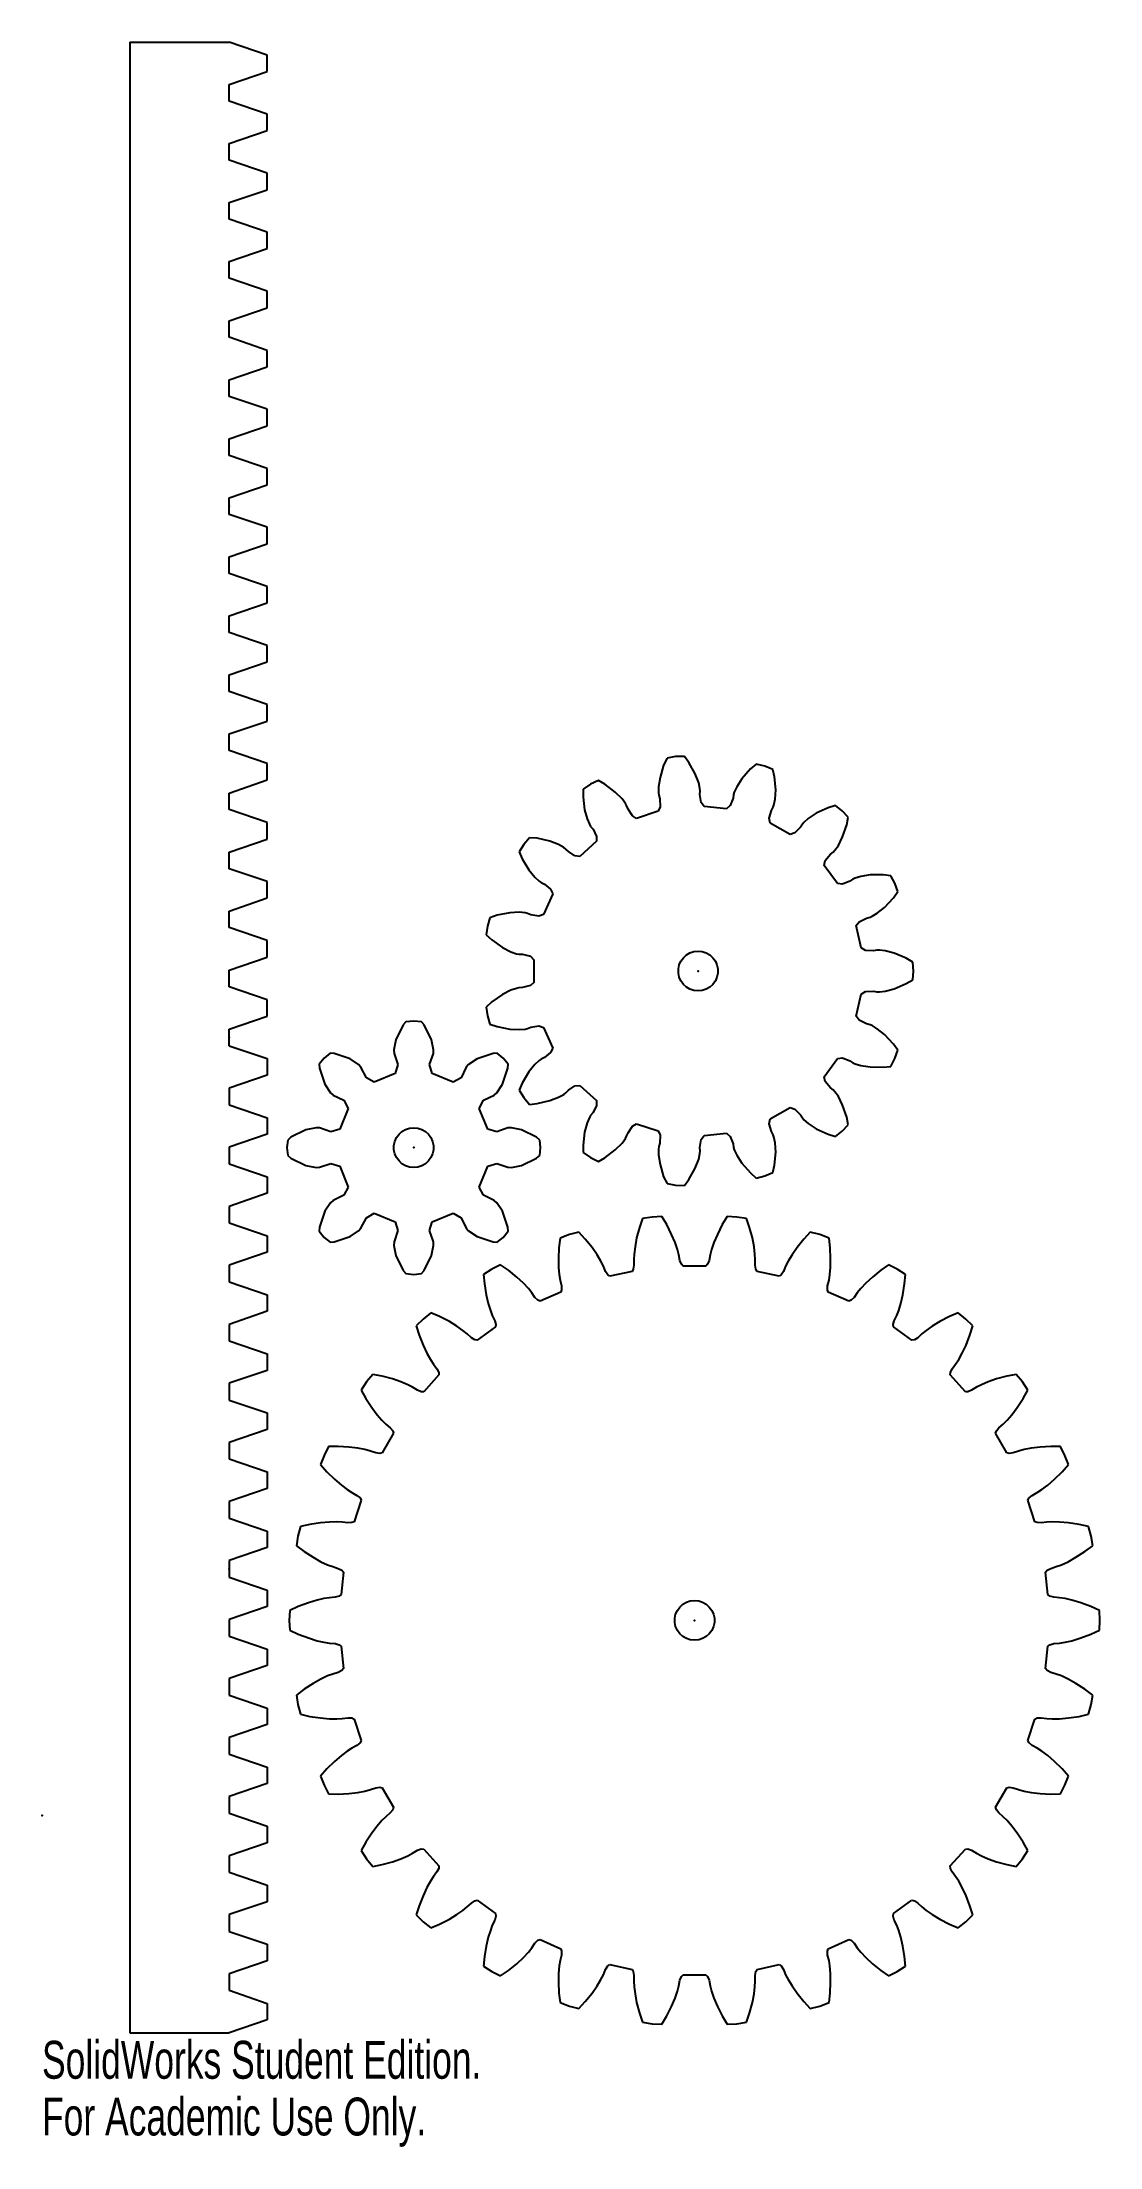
# Model space of a CAD drawing. Header units: inches. Extents: x -1.3 to 4.1, y -0.3 to 10.3.
import ezdxf

# ---------------------------------------------------------------- set-up
doc = ezdxf.new("R2010")
doc.units = ezdxf.units.IN
doc.header["$MEASUREMENT"] = 0
doc.header["$PDSIZE"] = -1
doc.styles.add('SLDTEXTSTYLE0', font='TXT', dxfattribs={"width": 0.7})

msp = doc.modelspace()

# ---------------------------------------------------------------- linework, layer by layer
at = {"color": 7, "linetype": 'Continuous'}
for p, q in [((-0.811, 10.286), (-0.811, 0.286)), ((-0.811, 10.286), (-0.311, 10.286)), ((-0.12, 10.221), (-0.311, 10.286)), ((-0.12, 10.139), (-0.12, 10.221)), ((-0.311, 10.073), (-0.12, 10.139)), ((-0.311, 9.99), (-0.311, 10.073)), ((-0.12, 9.925), (-0.311, 9.99)), ((-0.311, 9.777), (-0.12, 9.842)), ((-0.12, 9.842), (-0.12, 9.925)), ((-0.311, 9.693), (-0.311, 9.777)), ((-0.12, 9.628), (-0.311, 9.693)), ((-0.12, 9.545), (-0.12, 9.628)), ((-0.311, 9.48), (-0.12, 9.545)), ((-0.311, 9.397), (-0.311, 9.48)), ((-0.12, 9.332), (-0.311, 9.397)), ((-0.12, 9.249), (-0.12, 9.332)), ((-0.311, 9.184), (-0.12, 9.249)), ((-0.311, 9.1), (-0.311, 9.184)), ((-0.12, 9.035), (-0.311, 9.1)), ((-0.12, 8.952), (-0.12, 9.035)), ((-0.311, 8.887), (-0.12, 8.952)), ((-0.311, 8.804), (-0.311, 8.887)), ((-0.12, 8.738), (-0.311, 8.804)), ((-0.12, 8.656), (-0.12, 8.738)), ((-0.311, 8.59), (-0.12, 8.656)), ((-0.311, 8.507), (-0.311, 8.59)), ((-0.12, 8.442), (-0.311, 8.507)), ((-0.311, 8.294), (-0.12, 8.359)), ((-0.12, 8.359), (-0.12, 8.442)), ((-0.311, 8.21), (-0.311, 8.294)), ((-0.12, 8.145), (-0.311, 8.21)), ((-0.12, 8.063), (-0.12, 8.145)), ((-0.311, 7.997), (-0.12, 8.063)), ((-0.311, 7.914), (-0.311, 7.997)), ((-0.12, 7.849), (-0.311, 7.914)), ((-0.12, 7.766), (-0.12, 7.849)), ((-0.311, 7.701), (-0.12, 7.766)), ((-0.311, 7.617), (-0.311, 7.701)), ((-0.12, 7.552), (-0.311, 7.617)), ((-0.12, 7.469), (-0.12, 7.552)), ((-0.311, 7.404), (-0.12, 7.469)), ((-0.311, 7.321), (-0.311, 7.404)), ((-0.12, 7.256), (-0.311, 7.321)), ((-0.12, 7.173), (-0.12, 7.256)), ((-0.311, 7.108), (-0.12, 7.173)), ((-0.311, 7.024), (-0.311, 7.108)), ((-0.12, 6.959), (-0.311, 7.024)), ((-0.311, 6.811), (-0.12, 6.876)), ((-0.12, 6.876), (-0.12, 6.959)), ((-0.311, 6.728), (-0.311, 6.811)), ((-0.12, 6.662), (-0.311, 6.728)), ((-0.12, 6.58), (-0.12, 6.662)), ((1.889, 6.689), (1.872, 6.654)), ((1.932, 6.697), (1.889, 6.689)), ((1.976, 6.698), (1.932, 6.697)), ((1.999, 6.667), (1.976, 6.698)), ((2.031, 6.61), (1.999, 6.667)), ((-0.311, 6.514), (-0.12, 6.58)), ((1.504, 6.558), (1.468, 6.533)), ((1.544, 6.577), (1.504, 6.558)), ((1.577, 6.558), (1.544, 6.577)), ((1.629, 6.519), (1.577, 6.558)), ((1.854, 6.592), (1.846, 6.545)), ((1.872, 6.654), (1.854, 6.592)), ((2.048, 6.566), (2.031, 6.61)), ((2.054, 6.537), (2.048, 6.566)), ((2.265, 6.586), (2.239, 6.546)), ((2.308, 6.635), (2.265, 6.586)), ((2.337, 6.66), (2.308, 6.635)), ((2.38, 6.65), (2.337, 6.66)), ((2.42, 6.633), (2.38, 6.65)), ((2.429, 6.596), (2.42, 6.633)), ((2.435, 6.531), (2.429, 6.596)), ((-0.311, 6.431), (-0.311, 6.514)), ((1.468, 6.533), (1.467, 6.494)), ((1.467, 6.494), (1.475, 6.43)), ((1.663, 6.485), (1.629, 6.519)), ((1.681, 6.461), (1.663, 6.485)), ((1.686, 6.451), (1.681, 6.461)), ((1.693, 6.434), (1.686, 6.451)), ((1.846, 6.545), (1.846, 6.515)), ((1.846, 6.515), (1.847, 6.503)), ((1.847, 6.503), (1.852, 6.485)), ((1.852, 6.485), (1.854, 6.445)), ((2.055, 6.525), (2.054, 6.537)), ((2.054, 6.507), (2.055, 6.525)), ((2.06, 6.467), (2.054, 6.507)), ((2.075, 6.447), (2.06, 6.467)), ((2.207, 6.452), (2.188, 6.435)), ((2.221, 6.489), (2.207, 6.452)), ((2.223, 6.507), (2.221, 6.489)), ((2.227, 6.519), (2.223, 6.507)), ((2.239, 6.546), (2.227, 6.519)), ((2.422, 6.443), (2.426, 6.454)), ((2.426, 6.454), (2.432, 6.483)), ((2.432, 6.483), (2.435, 6.531)), ((2.735, 6.452), (2.698, 6.44)), ((2.769, 6.425), (2.735, 6.452)), ((-0.12, 6.366), (-0.311, 6.431)), ((-0.12, 6.283), (-0.12, 6.366)), ((1.475, 6.43), (1.487, 6.384)), ((1.487, 6.384), (1.499, 6.357)), ((1.499, 6.357), (1.505, 6.346)), ((1.505, 6.346), (1.517, 6.332)), ((1.715, 6.4), (1.693, 6.434)), ((1.736, 6.387), (1.715, 6.4)), ((1.844, 6.423), (1.736, 6.387)), ((1.854, 6.445), (1.844, 6.423)), ((2.188, 6.435), (2.075, 6.447)), ((2.403, 6.388), (2.414, 6.426)), ((2.408, 6.363), (2.403, 6.388)), ((2.507, 6.306), (2.408, 6.363)), ((2.414, 6.426), (2.422, 6.443)), ((2.569, 6.358), (2.559, 6.343)), ((2.577, 6.367), (2.569, 6.358)), ((2.599, 6.387), (2.577, 6.367)), ((2.639, 6.413), (2.599, 6.387)), ((2.698, 6.44), (2.639, 6.413)), ((2.8, 6.393), (2.769, 6.425)), ((2.771, 6.294), (2.793, 6.355)), ((2.793, 6.355), (2.8, 6.393)), ((-0.311, 6.218), (-0.12, 6.283)), ((1.17, 6.256), (1.146, 6.219)), ((1.198, 6.29), (1.17, 6.256)), ((1.236, 6.287), (1.198, 6.29)), ((1.3, 6.272), (1.236, 6.287)), ((1.344, 6.255), (1.3, 6.272)), ((1.37, 6.24), (1.344, 6.255)), ((1.38, 6.233), (1.37, 6.24)), ((1.535, 6.272), (1.451, 6.195)), ((1.517, 6.332), (1.535, 6.296)), ((1.535, 6.296), (1.535, 6.272)), ((2.531, 6.314), (2.507, 6.306)), ((2.559, 6.343), (2.531, 6.314)), ((2.732, 6.227), (2.75, 6.251)), ((2.75, 6.251), (2.771, 6.294)), ((-0.311, 6.134), (-0.311, 6.218)), ((-0.12, 6.069), (-0.311, 6.134)), ((1.146, 6.219), (1.161, 6.184)), ((1.161, 6.184), (1.195, 6.128)), ((1.393, 6.22), (1.38, 6.233)), ((1.426, 6.198), (1.393, 6.22)), ((1.451, 6.195), (1.426, 6.198)), ((2.679, 6.151), (2.684, 6.176)), ((2.746, 6.059), (2.679, 6.151)), ((2.684, 6.176), (2.71, 6.207)), ((2.71, 6.207), (2.724, 6.218)), ((2.724, 6.218), (2.732, 6.227)), ((-0.12, 5.987), (-0.12, 6.069)), ((1.195, 6.128), (1.225, 6.091)), ((1.225, 6.091), (1.247, 6.071)), ((1.247, 6.071), (1.257, 6.064)), ((1.257, 6.064), (1.273, 6.056)), ((1.273, 6.056), (1.304, 6.031)), ((1.304, 6.031), (1.315, 6.008)), ((2.771, 6.057), (2.746, 6.059)), ((2.808, 6.071), (2.771, 6.057)), ((2.823, 6.081), (2.808, 6.071)), ((2.835, 6.086), (2.823, 6.081)), ((2.863, 6.095), (2.835, 6.086)), ((2.91, 6.103), (2.863, 6.095)), ((2.975, 6.104), (2.91, 6.103)), ((3.013, 6.099), (2.975, 6.104)), ((3.034, 6.061), (3.013, 6.099)), ((3.049, 6.019), (3.034, 6.061)), ((-0.311, 5.921), (-0.12, 5.987)), ((-0.311, 5.838), (-0.311, 5.921)), ((1.315, 6.008), (1.268, 5.904)), ((2.945, 5.91), (2.982, 5.94)), ((2.982, 5.94), (3.027, 5.988)), ((3.027, 5.988), (3.049, 6.019)), ((-0.12, 5.773), (-0.311, 5.838)), ((0.987, 5.845), (0.98, 5.802)), ((0.999, 5.888), (0.987, 5.845)), ((1.035, 5.9), (0.999, 5.888)), ((1.099, 5.912), (1.035, 5.9)), ((1.146, 5.915), (1.099, 5.912)), ((1.176, 5.912), (1.146, 5.915)), ((1.188, 5.909), (1.176, 5.912)), ((1.205, 5.903), (1.188, 5.909)), ((1.245, 5.896), (1.205, 5.903)), ((1.268, 5.904), (1.245, 5.896)), ((2.84, 5.848), (2.855, 5.868)), ((2.864, 5.736), (2.84, 5.848)), ((2.855, 5.868), (2.891, 5.886)), ((2.891, 5.886), (2.909, 5.89)), ((2.909, 5.89), (2.92, 5.895)), ((2.92, 5.895), (2.945, 5.91)), ((-0.12, 5.69), (-0.12, 5.773)), ((0.98, 5.802), (1.009, 5.776)), ((1.009, 5.776), (1.062, 5.738)), ((1.062, 5.738), (1.104, 5.717)), ((1.104, 5.717), (1.133, 5.707)), ((1.986, 5.701), (2.004, 5.712)), ((2.004, 5.712), (2.024, 5.718)), ((2.024, 5.718), (2.045, 5.72)), ((2.045, 5.72), (2.066, 5.718)), ((2.066, 5.718), (2.086, 5.712)), ((2.086, 5.712), (2.104, 5.701)), ((2.886, 5.724), (2.864, 5.736)), ((2.926, 5.722), (2.886, 5.724)), ((2.944, 5.725), (2.926, 5.722)), ((2.956, 5.725), (2.944, 5.725)), ((2.985, 5.722), (2.956, 5.725)), ((3.031, 5.709), (2.985, 5.722)), ((-0.311, 5.625), (-0.12, 5.69)), ((-0.311, 5.541), (-0.311, 5.625)), ((1.133, 5.707), (1.145, 5.705)), ((1.145, 5.705), (1.163, 5.704)), ((1.163, 5.704), (1.202, 5.694)), ((1.202, 5.694), (1.22, 5.677)), ((1.22, 5.677), (1.22, 5.563)), ((1.946, 5.631), (1.95, 5.651)), ((1.946, 5.61), (1.946, 5.631)), ((1.95, 5.589), (1.946, 5.61)), ((1.95, 5.651), (1.959, 5.67)), ((1.959, 5.67), (1.971, 5.687)), ((1.971, 5.687), (1.986, 5.701)), ((2.104, 5.701), (2.119, 5.687)), ((2.119, 5.687), (2.132, 5.67)), ((2.132, 5.67), (2.14, 5.651)), ((2.14, 5.651), (2.145, 5.631)), ((2.145, 5.61), (2.14, 5.589)), ((2.145, 5.631), (2.145, 5.61)), ((3.091, 5.684), (3.031, 5.709)), ((3.124, 5.664), (3.091, 5.684)), ((3.127, 5.62), (3.124, 5.664)), ((3.124, 5.576), (3.127, 5.62)), ((-0.12, 5.476), (-0.311, 5.541)), ((1.062, 5.502), (1.009, 5.465)), ((1.104, 5.524), (1.062, 5.502)), ((1.133, 5.533), (1.104, 5.524)), ((1.145, 5.536), (1.133, 5.533)), ((1.163, 5.537), (1.145, 5.536)), ((1.202, 5.547), (1.163, 5.537)), ((1.22, 5.563), (1.202, 5.547)), ((1.959, 5.57), (1.95, 5.589)), ((1.971, 5.553), (1.959, 5.57)), ((1.986, 5.539), (1.971, 5.553)), ((2.004, 5.529), (1.986, 5.539)), ((2.024, 5.523), (2.004, 5.529)), ((2.045, 5.52), (2.024, 5.523)), ((2.066, 5.523), (2.045, 5.52)), ((2.086, 5.529), (2.066, 5.523)), ((2.104, 5.539), (2.086, 5.529)), ((2.119, 5.553), (2.104, 5.539)), ((2.132, 5.57), (2.119, 5.553)), ((2.14, 5.589), (2.132, 5.57)), ((2.84, 5.393), (2.864, 5.504)), ((2.864, 5.504), (2.886, 5.517)), ((2.886, 5.517), (2.926, 5.519)), ((2.926, 5.519), (2.944, 5.516)), ((2.944, 5.516), (2.956, 5.516)), ((2.956, 5.516), (2.985, 5.519)), ((2.985, 5.519), (3.031, 5.531)), ((3.031, 5.531), (3.091, 5.557)), ((3.091, 5.557), (3.124, 5.576)), ((-0.311, 5.328), (-0.12, 5.393)), ((-0.12, 5.393), (-0.12, 5.476)), ((1.009, 5.465), (0.98, 5.439)), ((0.98, 5.439), (0.987, 5.395)), ((0.987, 5.395), (0.999, 5.353)), ((2.855, 5.373), (2.84, 5.393)), ((-0.311, 5.245), (-0.311, 5.328)), ((0.563, 5.35), (0.526, 5.274)), ((0.577, 5.365), (0.563, 5.35)), ((0.616, 5.369), (0.577, 5.365)), ((0.655, 5.365), (0.616, 5.369)), ((0.668, 5.35), (0.655, 5.365)), ((0.706, 5.274), (0.668, 5.35)), ((0.999, 5.353), (1.035, 5.341)), ((1.035, 5.341), (1.099, 5.328)), ((1.099, 5.328), (1.146, 5.326)), ((1.146, 5.326), (1.176, 5.328)), ((1.176, 5.328), (1.188, 5.331)), ((1.188, 5.331), (1.205, 5.338)), ((1.205, 5.338), (1.245, 5.344)), ((1.245, 5.344), (1.268, 5.337)), ((1.268, 5.337), (1.315, 5.233)), ((2.891, 5.355), (2.855, 5.373)), ((2.909, 5.35), (2.891, 5.355)), ((2.92, 5.346), (2.909, 5.35)), ((2.945, 5.33), (2.92, 5.346)), ((2.982, 5.301), (2.945, 5.33)), ((3.027, 5.253), (2.982, 5.301)), ((-0.311, 5.245), (-0.12, 5.18)), ((0.166, 5.183), (0.141, 5.153)), ((0.196, 5.208), (0.166, 5.183)), ((0.216, 5.206), (0.196, 5.208)), ((0.297, 5.179), (0.216, 5.206)), ((0.526, 5.274), (0.516, 5.224)), ((0.516, 5.224), (0.517, 5.206)), ((0.517, 5.206), (0.536, 5.15)), ((0.696, 5.15), (0.715, 5.206)), ((0.716, 5.224), (0.706, 5.274)), ((0.715, 5.206), (0.716, 5.224)), ((1.015, 5.206), (0.935, 5.179)), ((1.036, 5.208), (1.015, 5.206)), ((1.066, 5.183), (1.036, 5.208)), ((1.091, 5.153), (1.066, 5.183)), ((1.273, 5.185), (1.257, 5.177)), ((1.304, 5.21), (1.273, 5.185)), ((1.315, 5.233), (1.304, 5.21)), ((2.679, 5.089), (2.746, 5.181)), ((2.746, 5.181), (2.771, 5.184)), ((2.771, 5.184), (2.808, 5.169)), ((3.049, 5.222), (3.027, 5.253)), ((3.034, 5.18), (3.049, 5.222)), ((-0.12, 5.097), (-0.311, 5.032)), ((-0.12, 5.18), (-0.12, 5.097)), ((0.141, 5.153), (0.142, 5.132)), ((0.142, 5.132), (0.169, 5.052)), ((0.339, 5.151), (0.297, 5.179)), ((0.351, 5.137), (0.339, 5.151)), ((0.378, 5.084), (0.351, 5.137)), ((0.418, 5.061), (0.378, 5.084)), ((0.523, 5.105), (0.418, 5.061)), ((0.536, 5.15), (0.523, 5.105)), ((0.709, 5.105), (0.696, 5.15)), ((0.814, 5.061), (0.709, 5.105)), ((0.854, 5.084), (0.814, 5.061)), ((0.88, 5.137), (0.854, 5.084)), ((0.892, 5.151), (0.88, 5.137)), ((0.935, 5.179), (0.892, 5.151)), ((1.062, 5.052), (1.089, 5.132)), ((1.089, 5.132), (1.091, 5.153)), ((1.195, 5.113), (1.161, 5.057)), ((1.225, 5.15), (1.195, 5.113)), ((1.247, 5.17), (1.225, 5.15)), ((1.257, 5.177), (1.247, 5.17)), ((2.684, 5.065), (2.679, 5.089)), ((2.808, 5.169), (2.823, 5.159)), ((2.823, 5.159), (2.835, 5.154)), ((2.835, 5.154), (2.863, 5.145)), ((2.863, 5.145), (2.91, 5.138)), ((2.91, 5.138), (2.975, 5.137)), ((2.975, 5.137), (3.013, 5.141)), ((3.013, 5.141), (3.034, 5.18)), ((-0.311, 5.032), (-0.311, 4.948)), ((0.169, 5.052), (0.198, 5.009)), ((0.198, 5.009), (0.211, 4.997)), ((0.211, 4.997), (0.265, 4.971)), ((0.265, 4.971), (0.287, 4.93)), ((0.945, 4.93), (0.967, 4.971)), ((0.967, 4.971), (1.02, 4.997)), ((1.02, 4.997), (1.034, 5.009)), ((1.034, 5.009), (1.062, 5.052)), ((1.161, 5.057), (1.146, 5.022)), ((1.146, 5.022), (1.17, 4.984)), ((1.17, 4.984), (1.198, 4.95)), ((1.3, 4.969), (1.344, 4.986)), ((1.344, 4.986), (1.37, 5)), ((1.37, 5), (1.38, 5.008)), ((1.38, 5.008), (1.393, 5.021)), ((1.393, 5.021), (1.426, 5.043)), ((1.426, 5.043), (1.451, 5.045)), ((1.451, 5.045), (1.535, 4.969)), ((2.71, 5.034), (2.684, 5.065)), ((2.724, 5.023), (2.71, 5.034)), ((2.732, 5.014), (2.724, 5.023)), ((2.75, 4.989), (2.732, 5.014)), ((2.771, 4.947), (2.75, 4.989)), ((-0.311, 4.948), (-0.12, 4.883)), ((-0.12, 4.883), (-0.12, 4.8)), ((0.287, 4.93), (0.244, 4.825)), ((0.988, 4.825), (0.945, 4.93)), ((1.198, 4.95), (1.236, 4.954)), ((1.236, 4.954), (1.3, 4.969)), ((1.499, 4.884), (1.487, 4.857)), ((1.505, 4.894), (1.499, 4.884)), ((1.517, 4.909), (1.505, 4.894)), ((1.535, 4.944), (1.517, 4.909)), ((1.535, 4.969), (1.535, 4.944)), ((2.403, 4.853), (2.408, 4.877)), ((2.408, 4.877), (2.507, 4.934)), ((2.507, 4.934), (2.531, 4.927)), ((2.531, 4.927), (2.559, 4.898)), ((2.559, 4.898), (2.569, 4.883)), ((2.569, 4.883), (2.577, 4.873)), ((2.577, 4.873), (2.599, 4.854)), ((2.793, 4.886), (2.771, 4.947)), ((2.8, 4.848), (2.793, 4.886)), ((-0.12, 4.8), (-0.311, 4.735)), ((-0.017, 4.771), (-0.021, 4.733)), ((-0.001, 4.785), (-0.017, 4.771)), ((0.074, 4.823), (-0.001, 4.785)), ((0.125, 4.833), (0.074, 4.823)), ((0.143, 4.832), (0.125, 4.833)), ((0.199, 4.813), (0.143, 4.832)), ((0.244, 4.825), (0.199, 4.813)), ((0.516, 4.743), (0.521, 4.764)), ((0.521, 4.764), (0.529, 4.783)), ((0.529, 4.783), (0.542, 4.8)), ((0.542, 4.8), (0.557, 4.814)), ((0.557, 4.814), (0.575, 4.824)), ((0.575, 4.824), (0.595, 4.83)), ((0.595, 4.83), (0.616, 4.833)), ((0.616, 4.833), (0.637, 4.83)), ((0.637, 4.83), (0.657, 4.824)), ((0.657, 4.824), (0.675, 4.814)), ((0.675, 4.814), (0.69, 4.8)), ((0.69, 4.8), (0.702, 4.783)), ((0.702, 4.783), (0.711, 4.764)), ((0.711, 4.764), (0.715, 4.743)), ((1.033, 4.813), (0.988, 4.825)), ((1.089, 4.832), (1.033, 4.813)), ((1.107, 4.833), (1.089, 4.832)), ((1.157, 4.823), (1.107, 4.833)), ((1.233, 4.785), (1.157, 4.823)), ((1.249, 4.771), (1.233, 4.785)), ((1.253, 4.733), (1.249, 4.771)), ((1.475, 4.811), (1.467, 4.746)), ((1.487, 4.857), (1.475, 4.811)), ((1.663, 4.755), (1.681, 4.779)), ((1.681, 4.779), (1.686, 4.79)), ((1.686, 4.79), (1.693, 4.807)), ((1.693, 4.807), (1.715, 4.841)), ((1.715, 4.841), (1.736, 4.853)), ((1.736, 4.853), (1.844, 4.818)), ((1.844, 4.818), (1.854, 4.795)), ((1.854, 4.795), (1.852, 4.755)), ((2.054, 4.734), (2.06, 4.774)), ((2.06, 4.774), (2.075, 4.794)), ((2.075, 4.794), (2.188, 4.806)), ((2.188, 4.806), (2.207, 4.789)), ((2.207, 4.789), (2.221, 4.752)), ((2.414, 4.814), (2.403, 4.853)), ((2.422, 4.798), (2.414, 4.814)), ((2.426, 4.787), (2.422, 4.798)), ((2.432, 4.757), (2.426, 4.787)), ((2.599, 4.854), (2.639, 4.828)), ((2.639, 4.828), (2.698, 4.8)), ((2.698, 4.8), (2.735, 4.789)), ((2.735, 4.789), (2.769, 4.816)), ((2.769, 4.816), (2.8, 4.848)), ((-0.311, 4.735), (-0.311, 4.652)), ((-0.021, 4.733), (-0.017, 4.694)), ((-0.017, 4.694), (-0.001, 4.68)), ((-0.001, 4.68), (0.074, 4.643)), ((0.143, 4.634), (0.199, 4.653)), ((0.199, 4.653), (0.244, 4.64)), ((0.516, 4.722), (0.516, 4.743)), ((0.521, 4.702), (0.516, 4.722)), ((0.529, 4.683), (0.521, 4.702)), ((0.542, 4.666), (0.529, 4.683)), ((0.557, 4.652), (0.542, 4.666)), ((0.69, 4.666), (0.675, 4.652)), ((0.702, 4.683), (0.69, 4.666)), ((0.711, 4.702), (0.702, 4.683)), ((0.715, 4.722), (0.711, 4.702)), ((0.715, 4.743), (0.715, 4.722)), ((0.988, 4.64), (1.033, 4.653)), ((1.033, 4.653), (1.089, 4.634)), ((1.157, 4.643), (1.233, 4.68)), ((1.233, 4.68), (1.249, 4.694)), ((1.249, 4.694), (1.253, 4.733)), ((1.467, 4.746), (1.468, 4.708)), ((1.468, 4.708), (1.504, 4.683)), ((1.504, 4.683), (1.544, 4.664)), ((1.544, 4.664), (1.577, 4.682)), ((1.577, 4.682), (1.629, 4.722)), ((1.629, 4.722), (1.663, 4.755)), ((1.847, 4.738), (1.846, 4.726)), ((1.846, 4.726), (1.846, 4.696)), ((1.846, 4.696), (1.854, 4.649)), ((1.852, 4.755), (1.847, 4.738)), ((2.031, 4.63), (2.048, 4.675)), ((2.048, 4.675), (2.054, 4.704)), ((2.055, 4.716), (2.054, 4.734)), ((2.054, 4.704), (2.055, 4.716)), ((2.221, 4.752), (2.223, 4.733)), ((2.223, 4.733), (2.227, 4.722)), ((2.227, 4.722), (2.239, 4.695)), ((2.239, 4.695), (2.265, 4.655)), ((2.265, 4.655), (2.308, 4.606)), ((2.429, 4.645), (2.435, 4.71)), ((2.435, 4.71), (2.432, 4.757)), ((-0.311, 4.652), (-0.12, 4.586)), ((-0.12, 4.586), (-0.12, 4.504)), ((0.074, 4.643), (0.125, 4.633)), ((0.125, 4.633), (0.143, 4.634)), ((0.244, 4.64), (0.287, 4.535)), ((0.575, 4.641), (0.557, 4.652)), ((0.595, 4.635), (0.575, 4.641)), ((0.616, 4.633), (0.595, 4.635)), ((0.637, 4.635), (0.616, 4.633)), ((0.657, 4.641), (0.637, 4.635)), ((0.675, 4.652), (0.657, 4.641)), ((0.945, 4.535), (0.988, 4.64)), ((1.089, 4.634), (1.107, 4.633)), ((1.107, 4.633), (1.157, 4.643)), ((1.854, 4.649), (1.872, 4.587)), ((1.872, 4.587), (1.889, 4.552)), ((1.889, 4.552), (1.932, 4.544)), ((1.976, 4.542), (1.999, 4.573)), ((1.999, 4.573), (2.031, 4.63)), ((2.308, 4.606), (2.337, 4.58)), ((2.337, 4.58), (2.38, 4.591)), ((2.38, 4.591), (2.42, 4.608)), ((2.42, 4.608), (2.429, 4.645)), ((-0.12, 4.504), (-0.311, 4.438)), ((0.198, 4.456), (0.169, 4.413)), ((0.211, 4.468), (0.198, 4.456)), ((0.265, 4.494), (0.211, 4.468)), ((0.287, 4.535), (0.265, 4.494)), ((0.967, 4.494), (0.945, 4.535)), ((1.02, 4.468), (0.967, 4.494)), ((1.034, 4.456), (1.02, 4.468)), ((1.062, 4.413), (1.034, 4.456)), ((1.932, 4.544), (1.976, 4.542)), ((-0.311, 4.438), (-0.311, 4.355)), ((-0.311, 4.355), (-0.12, 4.29)), ((0.169, 4.413), (0.142, 4.333)), ((0.351, 4.328), (0.378, 4.381)), ((0.378, 4.381), (0.418, 4.404)), ((0.418, 4.404), (0.523, 4.36)), ((0.523, 4.36), (0.536, 4.316)), ((0.696, 4.316), (0.709, 4.36)), ((0.709, 4.36), (0.814, 4.404)), ((0.814, 4.404), (0.854, 4.381)), ((0.854, 4.381), (0.88, 4.328)), ((1.089, 4.333), (1.062, 4.413)), ((1.766, 4.377), (1.75, 4.331)), ((1.814, 4.384), (1.766, 4.377)), ((1.863, 4.387), (1.814, 4.384)), ((1.888, 4.346), (1.863, 4.387)), ((1.912, 4.297), (1.888, 4.346)), ((2.166, 4.346), (2.142, 4.297)), ((2.191, 4.387), (2.166, 4.346)), ((2.24, 4.384), (2.191, 4.387)), ((2.289, 4.377), (2.24, 4.384)), ((2.304, 4.331), (2.289, 4.377)), ((-0.12, 4.29), (-0.12, 4.207)), ((0.142, 4.333), (0.141, 4.313)), ((0.141, 4.313), (0.166, 4.282)), ((0.166, 4.282), (0.196, 4.258)), ((0.196, 4.258), (0.216, 4.259)), ((0.216, 4.259), (0.297, 4.286)), ((0.297, 4.286), (0.339, 4.315)), ((0.339, 4.315), (0.351, 4.328)), ((0.517, 4.26), (0.516, 4.241)), ((0.516, 4.241), (0.526, 4.191)), ((0.536, 4.316), (0.517, 4.26)), ((0.715, 4.26), (0.696, 4.316)), ((0.706, 4.191), (0.716, 4.241)), ((0.716, 4.241), (0.715, 4.26)), ((0.88, 4.328), (0.892, 4.315)), ((0.892, 4.315), (0.935, 4.286)), ((0.935, 4.286), (1.015, 4.259)), ((1.015, 4.259), (1.036, 4.258)), ((1.036, 4.258), (1.066, 4.282)), ((1.066, 4.282), (1.091, 4.313)), ((1.091, 4.313), (1.089, 4.333)), ((1.346, 4.23), (1.343, 4.176)), ((1.352, 4.278), (1.346, 4.23)), ((1.398, 4.296), (1.352, 4.278)), ((1.445, 4.308), (1.398, 4.296)), ((1.478, 4.273), (1.445, 4.308)), ((1.512, 4.231), (1.478, 4.273)), ((1.538, 4.194), (1.512, 4.231)), ((1.728, 4.234), (1.723, 4.198)), ((1.736, 4.279), (1.728, 4.234)), ((1.75, 4.331), (1.736, 4.279)), ((1.93, 4.256), (1.912, 4.297)), ((1.942, 4.221), (1.93, 4.256)), ((2.124, 4.256), (2.112, 4.221)), ((2.142, 4.297), (2.124, 4.256)), ((2.318, 4.279), (2.304, 4.331)), ((2.327, 4.234), (2.318, 4.279)), ((2.331, 4.198), (2.327, 4.234)), ((2.543, 4.231), (2.517, 4.194)), ((2.576, 4.273), (2.543, 4.231)), ((2.609, 4.308), (2.576, 4.273)), ((2.657, 4.296), (2.609, 4.308)), ((2.703, 4.278), (2.657, 4.296)), ((2.708, 4.23), (2.703, 4.278)), ((2.711, 4.176), (2.708, 4.23)), ((-0.12, 4.207), (-0.311, 4.142)), ((-0.311, 4.142), (-0.311, 4.058)), ((0.526, 4.191), (0.563, 4.115)), ((0.668, 4.115), (0.706, 4.191)), ((1.052, 4.145), (1.009, 4.122)), ((1.092, 4.117), (1.052, 4.145)), ((1.343, 4.176), (1.344, 4.131)), ((1.344, 4.131), (1.347, 4.095)), ((1.556, 4.163), (1.538, 4.194)), ((1.569, 4.138), (1.556, 4.163)), ((1.58, 4.111), (1.569, 4.138)), ((1.722, 4.142), (1.719, 4.122)), ((1.723, 4.198), (1.722, 4.171)), ((1.722, 4.171), (1.722, 4.142)), ((1.949, 4.194), (1.942, 4.221)), ((1.954, 4.166), (1.949, 4.194)), ((1.962, 4.147), (1.954, 4.166)), ((1.97, 4.138), (1.962, 4.147)), ((2.084, 4.138), (1.97, 4.138)), ((2.093, 4.147), (2.084, 4.138)), ((2.1, 4.166), (2.093, 4.147)), ((2.105, 4.194), (2.1, 4.166)), ((2.112, 4.221), (2.105, 4.194)), ((2.332, 4.171), (2.331, 4.198)), ((2.332, 4.142), (2.332, 4.171)), ((2.335, 4.122), (2.332, 4.142)), ((2.485, 4.138), (2.474, 4.111)), ((2.498, 4.163), (2.485, 4.138)), ((2.517, 4.194), (2.498, 4.163)), ((2.707, 4.095), (2.71, 4.131)), ((2.71, 4.131), (2.711, 4.176)), ((3.002, 4.145), (2.963, 4.117)), ((3.046, 4.122), (3.002, 4.145)), ((-0.311, 4.058), (-0.12, 3.993)), ((0.563, 4.115), (0.577, 4.1)), ((0.577, 4.1), (0.616, 4.096)), ((0.616, 4.096), (0.655, 4.1)), ((0.655, 4.1), (0.668, 4.115)), ((1.009, 4.122), (0.967, 4.096)), ((0.967, 4.096), (0.972, 4.048)), ((0.972, 4.048), (0.98, 3.994)), ((1.134, 4.083), (1.092, 4.117)), ((1.167, 4.052), (1.134, 4.083)), ((1.192, 4.025), (1.167, 4.052)), ((1.209, 4.004), (1.192, 4.025)), ((1.347, 4.095), (1.352, 4.067)), ((1.352, 4.067), (1.358, 4.039)), ((1.359, 4.019), (1.355, 4.007)), ((1.358, 4.039), (1.359, 4.019)), ((1.591, 4.094), (1.58, 4.111)), ((1.601, 4.087), (1.591, 4.094)), ((1.713, 4.111), (1.601, 4.087)), ((1.719, 4.122), (1.713, 4.111)), ((2.342, 4.111), (2.335, 4.122)), ((2.453, 4.087), (2.342, 4.111)), ((2.463, 4.094), (2.453, 4.087)), ((2.474, 4.111), (2.463, 4.094)), ((2.695, 4.019), (2.696, 4.039)), ((2.699, 4.007), (2.695, 4.019)), ((2.696, 4.039), (2.703, 4.067)), ((2.703, 4.067), (2.707, 4.095)), ((2.863, 4.025), (2.845, 4.004)), ((2.888, 4.052), (2.863, 4.025)), ((2.921, 4.083), (2.888, 4.052)), ((2.963, 4.117), (2.921, 4.083)), ((3.087, 4.096), (3.046, 4.122)), ((3.074, 3.994), (3.083, 4.048)), ((3.083, 4.048), (3.087, 4.096)), ((-0.12, 3.993), (-0.12, 3.911)), ((0.98, 3.994), (0.99, 3.95)), ((0.99, 3.95), (1.001, 3.915)), ((1.001, 3.915), (1.011, 3.89)), ((1.225, 3.98), (1.209, 4.004)), ((1.24, 3.966), (1.225, 3.98)), ((1.251, 3.961), (1.24, 3.966)), ((1.355, 4.007), (1.251, 3.961)), ((2.803, 3.961), (2.699, 4.007)), ((2.815, 3.966), (2.803, 3.961)), ((2.829, 3.98), (2.815, 3.966)), ((2.845, 4.004), (2.829, 3.98)), ((3.043, 3.89), (3.053, 3.915)), ((3.053, 3.915), (3.064, 3.95)), ((3.064, 3.95), (3.074, 3.994)), ((-0.12, 3.911), (-0.311, 3.845)), ((-0.311, 3.845), (-0.311, 3.762)), ((0.664, 3.872), (0.629, 3.837)), ((0.629, 3.837), (0.643, 3.791)), ((0.702, 3.903), (0.664, 3.872)), ((0.746, 3.884), (0.702, 3.903)), ((0.795, 3.86), (0.746, 3.884)), ((0.833, 3.836), (0.795, 3.86)), ((0.863, 3.815), (0.833, 3.836)), ((0.885, 3.798), (0.863, 3.815)), ((1.027, 3.832), (0.935, 3.765)), ((1.011, 3.89), (1.023, 3.863)), ((1.023, 3.863), (1.029, 3.844)), ((1.029, 3.844), (1.027, 3.832)), ((3.026, 3.844), (3.031, 3.863)), ((3.027, 3.832), (3.026, 3.844)), ((3.119, 3.765), (3.027, 3.832)), ((3.031, 3.863), (3.043, 3.89)), ((3.191, 3.815), (3.17, 3.798)), ((3.221, 3.836), (3.191, 3.815)), ((3.26, 3.86), (3.221, 3.836)), ((3.308, 3.884), (3.26, 3.86)), ((3.352, 3.903), (3.308, 3.884)), ((3.39, 3.872), (3.352, 3.903)), ((3.425, 3.837), (3.39, 3.872)), ((3.411, 3.791), (3.425, 3.837)), ((-0.311, 3.762), (-0.12, 3.697)), ((0.643, 3.791), (0.663, 3.741)), ((0.663, 3.741), (0.682, 3.7)), ((0.906, 3.778), (0.885, 3.798)), ((0.923, 3.767), (0.906, 3.778)), ((0.935, 3.765), (0.923, 3.767)), ((3.132, 3.767), (3.119, 3.765)), ((3.149, 3.778), (3.132, 3.767)), ((3.17, 3.798), (3.149, 3.778)), ((3.372, 3.7), (3.392, 3.741)), ((3.392, 3.741), (3.411, 3.791)), ((-0.12, 3.614), (-0.311, 3.549)), ((-0.12, 3.697), (-0.12, 3.614)), ((0.682, 3.7), (0.7, 3.668)), ((0.7, 3.668), (0.715, 3.645)), ((0.715, 3.645), (0.732, 3.622)), ((0.732, 3.622), (0.742, 3.604)), ((0.742, 3.604), (0.742, 3.592)), ((3.312, 3.592), (3.313, 3.604)), ((3.313, 3.604), (3.322, 3.622)), ((3.322, 3.622), (3.339, 3.645)), ((3.339, 3.645), (3.355, 3.668)), ((3.355, 3.668), (3.372, 3.7)), ((-0.311, 3.549), (-0.311, 3.465)), ((0.379, 3.556), (0.352, 3.514)), ((0.352, 3.514), (0.376, 3.472)), ((0.41, 3.594), (0.379, 3.556)), ((0.457, 3.585), (0.41, 3.594)), ((0.509, 3.571), (0.457, 3.585)), ((0.552, 3.556), (0.509, 3.571)), ((0.586, 3.541), (0.552, 3.556)), ((0.61, 3.529), (0.586, 3.541)), ((0.635, 3.514), (0.61, 3.529)), ((0.654, 3.506), (0.635, 3.514)), ((0.666, 3.507), (0.654, 3.506)), ((0.742, 3.592), (0.666, 3.507)), ((3.388, 3.507), (3.312, 3.592)), ((3.401, 3.506), (3.388, 3.507)), ((3.419, 3.514), (3.401, 3.506)), ((3.444, 3.529), (3.419, 3.514)), ((3.469, 3.541), (3.444, 3.529)), ((3.502, 3.556), (3.469, 3.541)), ((3.545, 3.571), (3.502, 3.556)), ((3.597, 3.585), (3.545, 3.571)), ((3.644, 3.594), (3.597, 3.585)), ((3.675, 3.556), (3.644, 3.594)), ((3.702, 3.514), (3.675, 3.556)), ((3.679, 3.472), (3.702, 3.514)), ((-0.311, 3.465), (-0.12, 3.4)), ((-0.12, 3.4), (-0.12, 3.317)), ((0.376, 3.472), (0.405, 3.427)), ((0.405, 3.427), (0.432, 3.391)), ((0.432, 3.391), (0.456, 3.364)), ((3.598, 3.364), (3.622, 3.391)), ((3.622, 3.391), (3.649, 3.427)), ((3.649, 3.427), (3.679, 3.472)), ((-0.12, 3.317), (-0.311, 3.252)), ((0.456, 3.364), (0.476, 3.344)), ((0.514, 3.298), (0.457, 3.199)), ((0.476, 3.344), (0.498, 3.325)), ((0.498, 3.325), (0.511, 3.31)), ((0.511, 3.31), (0.514, 3.298)), ((3.54, 3.298), (3.544, 3.31)), ((3.597, 3.199), (3.54, 3.298)), ((3.544, 3.31), (3.556, 3.325)), ((3.556, 3.325), (3.578, 3.344)), ((3.578, 3.344), (3.598, 3.364)), ((-0.311, 3.252), (-0.311, 3.169)), ((0.166, 3.187), (0.148, 3.141)), ((0.188, 3.231), (0.166, 3.187)), ((0.236, 3.231), (0.188, 3.231)), ((0.29, 3.228), (0.236, 3.231)), ((0.335, 3.223), (0.29, 3.228)), ((0.371, 3.216), (0.335, 3.223)), ((0.398, 3.209), (0.371, 3.216)), ((0.425, 3.199), (0.398, 3.209)), ((0.445, 3.196), (0.425, 3.199)), ((0.457, 3.199), (0.445, 3.196)), ((3.609, 3.196), (3.597, 3.199)), ((3.629, 3.199), (3.609, 3.196)), ((3.656, 3.209), (3.629, 3.199)), ((3.683, 3.216), (3.656, 3.209)), ((3.719, 3.223), (3.683, 3.216)), ((3.764, 3.228), (3.719, 3.223)), ((3.818, 3.231), (3.764, 3.228)), ((3.866, 3.231), (3.818, 3.231)), ((3.888, 3.187), (3.866, 3.231)), ((3.906, 3.141), (3.888, 3.187)), ((-0.311, 3.169), (-0.12, 3.104)), ((-0.12, 3.104), (-0.12, 3.021)), ((0.148, 3.141), (0.18, 3.105)), ((0.18, 3.105), (0.218, 3.067)), ((0.218, 3.067), (0.253, 3.037)), ((3.802, 3.037), (3.836, 3.067)), ((3.836, 3.067), (3.874, 3.105)), ((3.874, 3.105), (3.906, 3.141)), ((-0.12, 3.021), (-0.311, 2.956)), ((0.253, 3.037), (0.282, 3.015)), ((0.282, 3.015), (0.305, 3)), ((0.305, 3), (0.33, 2.986)), ((0.352, 2.962), (0.317, 2.854)), ((0.33, 2.986), (0.346, 2.973)), ((0.346, 2.973), (0.352, 2.962)), ((3.702, 2.962), (3.708, 2.973)), ((3.738, 2.854), (3.702, 2.962)), ((3.708, 2.973), (3.724, 2.986)), ((3.724, 2.986), (3.749, 3)), ((3.749, 3), (3.773, 3.015)), ((3.773, 3.015), (3.802, 3.037)), ((-0.311, 2.956), (-0.311, 2.872)), ((-0.311, 2.872), (-0.12, 2.807)), ((-0.12, 2.807), (-0.12, 2.724)), ((0.034, 2.782), (0.027, 2.733)), ((0.047, 2.829), (0.034, 2.782)), ((0.094, 2.84), (0.047, 2.829)), ((0.147, 2.848), (0.094, 2.84)), ((0.193, 2.852), (0.147, 2.848)), ((0.229, 2.853), (0.193, 2.852)), ((0.257, 2.851), (0.229, 2.853)), ((0.285, 2.848), (0.257, 2.851)), ((0.305, 2.849), (0.285, 2.848)), ((0.317, 2.854), (0.305, 2.849)), ((3.749, 2.849), (3.738, 2.854)), ((3.769, 2.848), (3.749, 2.849)), ((3.798, 2.851), (3.769, 2.848)), ((3.825, 2.853), (3.798, 2.851)), ((3.862, 2.852), (3.825, 2.853)), ((3.907, 2.848), (3.862, 2.852)), ((3.96, 2.84), (3.907, 2.848)), ((4.007, 2.829), (3.96, 2.84)), ((4.02, 2.782), (4.007, 2.829)), ((4.028, 2.733), (4.02, 2.782)), ((-0.12, 2.724), (-0.311, 2.659)), ((-0.311, 2.659), (-0.311, 2.576)), ((0.027, 2.733), (0.065, 2.704)), ((0.065, 2.704), (0.111, 2.675)), ((0.111, 2.675), (0.15, 2.653)), ((0.15, 2.653), (0.183, 2.638)), ((3.871, 2.638), (3.904, 2.653)), ((3.904, 2.653), (3.944, 2.675)), ((3.944, 2.675), (3.989, 2.704)), ((3.989, 2.704), (4.028, 2.733)), ((-0.311, 2.576), (-0.12, 2.51)), ((0.183, 2.638), (0.209, 2.628)), ((0.209, 2.628), (0.237, 2.619)), ((0.237, 2.619), (0.255, 2.61)), ((0.263, 2.601), (0.251, 2.488)), ((0.255, 2.61), (0.263, 2.601)), ((3.791, 2.601), (3.799, 2.61)), ((3.803, 2.488), (3.791, 2.601)), ((3.799, 2.61), (3.817, 2.619)), ((3.817, 2.619), (3.845, 2.628)), ((3.845, 2.628), (3.871, 2.638)), ((-0.12, 2.51), (-0.12, 2.428)), ((0.087, 2.447), (0.036, 2.428)), ((0.13, 2.46), (0.087, 2.447)), ((0.165, 2.468), (0.13, 2.46)), ((0.193, 2.472), (0.165, 2.468)), ((0.222, 2.475), (0.193, 2.472)), ((0.241, 2.48), (0.222, 2.475)), ((0.251, 2.488), (0.241, 2.48)), ((1.953, 2.425), (1.968, 2.439)), ((1.968, 2.439), (1.986, 2.45)), ((1.986, 2.45), (2.006, 2.456)), ((2.006, 2.456), (2.027, 2.458)), ((2.027, 2.458), (2.048, 2.456)), ((2.048, 2.456), (2.068, 2.45)), ((2.068, 2.45), (2.086, 2.439)), ((2.086, 2.439), (2.101, 2.425)), ((3.813, 2.48), (3.803, 2.488)), ((3.833, 2.475), (3.813, 2.48)), ((3.862, 2.472), (3.833, 2.475)), ((3.889, 2.468), (3.862, 2.472)), ((3.924, 2.46), (3.889, 2.468)), ((3.968, 2.447), (3.924, 2.46)), ((4.018, 2.428), (3.968, 2.447)), ((-0.12, 2.428), (-0.311, 2.362)), ((-0.311, 2.362), (-0.311, 2.279)), ((-0.007, 2.407), (-0.01, 2.358)), ((-0.01, 2.358), (-0.007, 2.309)), ((0.036, 2.428), (-0.007, 2.407)), ((1.928, 2.369), (1.932, 2.389)), ((1.928, 2.348), (1.928, 2.369)), ((1.932, 2.327), (1.928, 2.348)), ((1.932, 2.389), (1.941, 2.408)), ((1.941, 2.308), (1.932, 2.327)), ((1.941, 2.408), (1.953, 2.425)), ((2.101, 2.425), (2.114, 2.408)), ((2.114, 2.408), (2.122, 2.389)), ((2.122, 2.327), (2.114, 2.308)), ((2.122, 2.389), (2.127, 2.369)), ((2.127, 2.348), (2.122, 2.327)), ((2.127, 2.369), (2.127, 2.348)), ((4.062, 2.407), (4.018, 2.428)), ((4.064, 2.358), (4.062, 2.407)), ((4.062, 2.309), (4.064, 2.358)), ((-0.311, 2.279), (-0.12, 2.214)), ((-0.007, 2.309), (0.036, 2.289)), ((0.036, 2.289), (0.087, 2.27)), ((0.087, 2.27), (0.13, 2.256)), ((0.13, 2.256), (0.165, 2.248)), ((0.165, 2.248), (0.193, 2.244)), ((0.193, 2.244), (0.222, 2.242)), ((0.222, 2.242), (0.241, 2.236)), ((0.241, 2.236), (0.251, 2.229)), ((0.251, 2.229), (0.263, 2.116)), ((1.953, 2.291), (1.941, 2.308)), ((1.968, 2.277), (1.953, 2.291)), ((1.986, 2.267), (1.968, 2.277)), ((2.006, 2.26), (1.986, 2.267)), ((2.027, 2.258), (2.006, 2.26)), ((2.048, 2.26), (2.027, 2.258)), ((2.068, 2.267), (2.048, 2.26)), ((2.086, 2.277), (2.068, 2.267)), ((2.101, 2.291), (2.086, 2.277)), ((2.114, 2.308), (2.101, 2.291)), ((3.791, 2.116), (3.803, 2.229)), ((3.803, 2.229), (3.813, 2.236)), ((3.813, 2.236), (3.833, 2.242)), ((3.833, 2.242), (3.862, 2.244)), ((3.862, 2.244), (3.889, 2.248)), ((3.889, 2.248), (3.924, 2.256)), ((3.924, 2.256), (3.968, 2.27)), ((3.968, 2.27), (4.018, 2.289)), ((4.018, 2.289), (4.062, 2.309)), ((-0.12, 2.131), (-0.311, 2.066)), ((-0.12, 2.214), (-0.12, 2.131)), ((0.263, 2.116), (0.255, 2.106)), ((3.799, 2.106), (3.791, 2.116)), ((-0.311, 2.066), (-0.311, 1.982)), ((0.065, 2.012), (0.027, 1.983)), ((0.111, 2.041), (0.065, 2.012)), ((0.15, 2.063), (0.111, 2.041)), ((0.183, 2.079), (0.15, 2.063)), ((0.209, 2.088), (0.183, 2.079)), ((0.237, 2.097), (0.209, 2.088)), ((0.255, 2.106), (0.237, 2.097)), ((3.817, 2.097), (3.799, 2.106)), ((3.845, 2.088), (3.817, 2.097)), ((3.871, 2.079), (3.845, 2.088)), ((3.904, 2.063), (3.871, 2.079)), ((3.944, 2.041), (3.904, 2.063)), ((3.989, 2.012), (3.944, 2.041)), ((4.028, 1.983), (3.989, 2.012)), ((-0.311, 1.982), (-0.12, 1.917)), ((-0.12, 1.917), (-0.12, 1.835)), ((0.027, 1.983), (0.034, 1.935)), ((0.034, 1.935), (0.047, 1.887)), ((4.007, 1.887), (4.02, 1.935)), ((4.02, 1.935), (4.028, 1.983)), ((-0.12, 1.835), (-0.311, 1.769)), ((0.047, 1.887), (0.094, 1.876)), ((0.094, 1.876), (0.147, 1.868)), ((0.147, 1.868), (0.193, 1.864)), ((0.193, 1.864), (0.229, 1.864)), ((0.229, 1.864), (0.257, 1.865)), ((0.257, 1.865), (0.285, 1.869)), ((0.285, 1.869), (0.305, 1.868)), ((0.305, 1.868), (0.317, 1.862)), ((0.317, 1.862), (0.352, 1.754)), ((3.702, 1.754), (3.738, 1.862)), ((3.738, 1.862), (3.749, 1.868)), ((3.749, 1.868), (3.769, 1.869)), ((3.769, 1.869), (3.798, 1.865)), ((3.798, 1.865), (3.825, 1.864)), ((3.825, 1.864), (3.862, 1.864)), ((3.862, 1.864), (3.907, 1.868)), ((3.907, 1.868), (3.96, 1.876)), ((3.96, 1.876), (4.007, 1.887)), ((-0.311, 1.769), (-0.311, 1.686)), ((0.282, 1.701), (0.253, 1.679)), ((0.305, 1.716), (0.282, 1.701)), ((0.33, 1.73), (0.305, 1.716)), ((0.346, 1.743), (0.33, 1.73)), ((0.352, 1.754), (0.346, 1.743)), ((3.708, 1.743), (3.702, 1.754)), ((3.724, 1.73), (3.708, 1.743)), ((3.749, 1.716), (3.724, 1.73)), ((3.773, 1.701), (3.749, 1.716)), ((3.802, 1.679), (3.773, 1.701)), ((-0.311, 1.686), (-0.12, 1.621)), ((-0.12, 1.621), (-0.12, 1.538)), ((0.18, 1.612), (0.148, 1.576)), ((0.218, 1.65), (0.18, 1.612)), ((0.253, 1.679), (0.218, 1.65)), ((3.836, 1.65), (3.802, 1.679)), ((3.874, 1.612), (3.836, 1.65)), ((3.906, 1.576), (3.874, 1.612)), ((-0.12, 1.538), (-0.311, 1.473)), ((0.148, 1.576), (0.166, 1.53)), ((0.166, 1.53), (0.188, 1.486)), ((0.188, 1.486), (0.236, 1.485)), ((0.236, 1.485), (0.29, 1.488)), ((0.29, 1.488), (0.335, 1.494)), ((0.335, 1.494), (0.371, 1.501)), ((0.371, 1.501), (0.398, 1.508)), ((0.398, 1.508), (0.425, 1.517)), ((0.425, 1.517), (0.445, 1.521)), ((0.445, 1.521), (0.457, 1.517)), ((0.457, 1.517), (0.514, 1.419)), ((3.54, 1.419), (3.597, 1.517)), ((3.597, 1.517), (3.609, 1.521)), ((3.609, 1.521), (3.629, 1.517)), ((3.629, 1.517), (3.656, 1.508)), ((3.656, 1.508), (3.683, 1.501)), ((3.683, 1.501), (3.719, 1.494)), ((3.719, 1.494), (3.764, 1.488)), ((3.764, 1.488), (3.818, 1.485)), ((3.818, 1.485), (3.866, 1.486)), ((3.866, 1.486), (3.888, 1.53)), ((3.888, 1.53), (3.906, 1.576)), ((-0.311, 1.473), (-0.311, 1.389)), ((-0.311, 1.389), (-0.12, 1.324)), ((0.498, 1.391), (0.476, 1.372)), ((0.511, 1.407), (0.498, 1.391)), ((0.514, 1.419), (0.511, 1.407)), ((3.544, 1.407), (3.54, 1.419)), ((3.556, 1.391), (3.544, 1.407)), ((3.578, 1.372), (3.556, 1.391)), ((-0.12, 1.324), (-0.12, 1.241)), ((0.405, 1.289), (0.376, 1.244)), ((0.432, 1.325), (0.405, 1.289)), ((0.456, 1.353), (0.432, 1.325)), ((0.476, 1.372), (0.456, 1.353)), ((3.598, 1.353), (3.578, 1.372)), ((3.622, 1.325), (3.598, 1.353)), ((3.649, 1.289), (3.622, 1.325)), ((3.679, 1.244), (3.649, 1.289)), ((-0.12, 1.241), (-0.311, 1.176)), ((-0.311, 1.176), (-0.311, 1.093)), ((0.376, 1.244), (0.352, 1.202)), ((0.352, 1.202), (0.379, 1.161)), ((0.552, 1.161), (0.586, 1.175)), ((0.586, 1.175), (0.61, 1.188)), ((0.61, 1.188), (0.635, 1.203)), ((0.635, 1.203), (0.654, 1.21)), ((0.654, 1.21), (0.666, 1.209)), ((0.666, 1.209), (0.742, 1.125)), ((3.312, 1.125), (3.388, 1.209)), ((3.388, 1.209), (3.401, 1.21)), ((3.401, 1.21), (3.419, 1.203)), ((3.419, 1.203), (3.444, 1.188)), ((3.444, 1.188), (3.469, 1.175)), ((3.469, 1.175), (3.502, 1.161)), ((3.675, 1.161), (3.702, 1.202)), ((3.702, 1.202), (3.679, 1.244)), ((-0.311, 1.093), (-0.12, 1.028)), ((0.379, 1.161), (0.41, 1.122)), ((0.41, 1.122), (0.457, 1.132)), ((0.457, 1.132), (0.509, 1.146)), ((0.509, 1.146), (0.552, 1.161)), ((0.715, 1.071), (0.7, 1.048)), ((0.732, 1.095), (0.715, 1.071)), ((0.742, 1.112), (0.732, 1.095)), ((0.742, 1.125), (0.742, 1.112)), ((3.313, 1.112), (3.312, 1.125)), ((3.322, 1.095), (3.313, 1.112)), ((3.339, 1.071), (3.322, 1.095)), ((3.355, 1.048), (3.339, 1.071)), ((3.502, 1.161), (3.545, 1.146)), ((3.545, 1.146), (3.597, 1.132)), ((3.597, 1.132), (3.644, 1.122)), ((3.644, 1.122), (3.675, 1.161)), ((-0.12, 1.028), (-0.12, 0.945)), ((0.663, 0.975), (0.643, 0.925)), ((0.682, 1.016), (0.663, 0.975)), ((0.7, 1.048), (0.682, 1.016)), ((3.372, 1.016), (3.355, 1.048)), ((3.392, 0.975), (3.372, 1.016)), ((3.411, 0.925), (3.392, 0.975)), ((-0.12, 0.945), (-0.311, 0.88)), ((-0.311, 0.88), (-0.311, 0.796)), ((0.643, 0.925), (0.629, 0.879)), ((0.629, 0.879), (0.664, 0.844)), ((0.746, 0.832), (0.795, 0.857)), ((0.795, 0.857), (0.833, 0.88)), ((0.833, 0.88), (0.863, 0.901)), ((0.863, 0.901), (0.885, 0.919)), ((0.885, 0.919), (0.906, 0.938)), ((0.906, 0.938), (0.923, 0.949)), ((0.923, 0.949), (0.935, 0.952)), ((0.935, 0.952), (1.027, 0.885)), ((1.023, 0.853), (1.011, 0.827)), ((1.029, 0.872), (1.023, 0.853)), ((1.027, 0.885), (1.029, 0.872)), ((3.026, 0.872), (3.027, 0.885)), ((3.031, 0.853), (3.026, 0.872)), ((3.027, 0.885), (3.119, 0.952)), ((3.043, 0.827), (3.031, 0.853)), ((3.119, 0.952), (3.132, 0.949)), ((3.132, 0.949), (3.149, 0.938)), ((3.149, 0.938), (3.17, 0.919)), ((3.17, 0.919), (3.191, 0.901)), ((3.191, 0.901), (3.221, 0.88)), ((3.221, 0.88), (3.26, 0.857)), ((3.26, 0.857), (3.308, 0.832)), ((3.39, 0.844), (3.425, 0.879)), ((3.425, 0.879), (3.411, 0.925)), ((-0.311, 0.796), (-0.12, 0.731)), ((0.664, 0.844), (0.702, 0.813)), ((0.702, 0.813), (0.746, 0.832)), ((0.99, 0.766), (0.98, 0.722)), ((1.001, 0.801), (0.99, 0.766)), ((1.011, 0.827), (1.001, 0.801)), ((1.225, 0.736), (1.24, 0.751)), ((1.24, 0.751), (1.251, 0.755)), ((1.251, 0.755), (1.355, 0.709)), ((2.699, 0.709), (2.803, 0.755)), ((2.803, 0.755), (2.815, 0.751)), ((2.815, 0.751), (2.829, 0.736)), ((3.053, 0.801), (3.043, 0.827)), ((3.064, 0.766), (3.053, 0.801)), ((3.074, 0.722), (3.064, 0.766)), ((3.308, 0.832), (3.352, 0.813)), ((3.352, 0.813), (3.39, 0.844)), ((-0.12, 0.648), (-0.311, 0.583)), ((-0.12, 0.731), (-0.12, 0.648)), ((0.972, 0.669), (0.967, 0.621)), ((0.98, 0.722), (0.972, 0.669)), ((1.134, 0.633), (1.167, 0.664)), ((1.167, 0.664), (1.192, 0.691)), ((1.192, 0.691), (1.209, 0.713)), ((1.209, 0.713), (1.225, 0.736)), ((1.352, 0.649), (1.347, 0.622)), ((1.358, 0.677), (1.352, 0.649)), ((1.355, 0.709), (1.359, 0.697)), ((1.359, 0.697), (1.358, 0.677)), ((2.695, 0.697), (2.699, 0.709)), ((2.696, 0.677), (2.695, 0.697)), ((2.703, 0.649), (2.696, 0.677)), ((2.707, 0.622), (2.703, 0.649)), ((2.829, 0.736), (2.845, 0.713)), ((2.845, 0.713), (2.863, 0.691)), ((2.863, 0.691), (2.888, 0.664)), ((2.888, 0.664), (2.921, 0.633)), ((3.083, 0.669), (3.074, 0.722)), ((3.087, 0.621), (3.083, 0.669)), ((-0.311, 0.583), (-0.311, 0.5)), ((0.967, 0.621), (1.009, 0.594)), ((1.009, 0.594), (1.052, 0.572)), ((1.052, 0.572), (1.092, 0.599)), ((1.092, 0.599), (1.134, 0.633)), ((1.344, 0.585), (1.343, 0.54)), ((1.343, 0.54), (1.346, 0.486)), ((1.347, 0.622), (1.344, 0.585)), ((1.538, 0.522), (1.556, 0.554)), ((1.556, 0.554), (1.569, 0.578)), ((1.569, 0.578), (1.58, 0.605)), ((1.58, 0.605), (1.591, 0.622)), ((1.591, 0.622), (1.601, 0.629)), ((1.601, 0.629), (1.713, 0.605)), ((1.713, 0.605), (1.719, 0.595)), ((1.719, 0.595), (1.722, 0.575)), ((1.722, 0.575), (1.722, 0.546)), ((1.722, 0.546), (1.723, 0.518)), ((1.949, 0.522), (1.954, 0.55)), ((1.954, 0.55), (1.962, 0.569)), ((1.962, 0.569), (1.97, 0.578)), ((1.97, 0.578), (2.084, 0.578)), ((2.084, 0.578), (2.093, 0.569)), ((2.093, 0.569), (2.1, 0.55)), ((2.1, 0.55), (2.105, 0.522)), ((2.331, 0.518), (2.332, 0.546)), ((2.332, 0.575), (2.335, 0.595)), ((2.332, 0.546), (2.332, 0.575)), ((2.335, 0.595), (2.342, 0.605)), ((2.342, 0.605), (2.453, 0.629)), ((2.453, 0.629), (2.463, 0.622)), ((2.463, 0.622), (2.474, 0.605)), ((2.474, 0.605), (2.485, 0.578)), ((2.485, 0.578), (2.498, 0.554)), ((2.498, 0.554), (2.517, 0.522)), ((2.71, 0.585), (2.707, 0.622)), ((2.708, 0.486), (2.711, 0.54)), ((2.711, 0.54), (2.71, 0.585)), ((2.921, 0.633), (2.963, 0.599)), ((2.963, 0.599), (3.002, 0.572)), ((3.002, 0.572), (3.046, 0.594)), ((3.046, 0.594), (3.087, 0.621)), ((-0.311, 0.5), (-0.12, 0.434)), ((-0.12, 0.434), (-0.12, 0.352)), ((1.346, 0.486), (1.352, 0.438)), ((1.352, 0.438), (1.398, 0.421)), ((1.445, 0.408), (1.478, 0.443)), ((1.478, 0.443), (1.512, 0.485)), ((1.512, 0.485), (1.538, 0.522)), ((1.723, 0.518), (1.728, 0.482)), ((1.728, 0.482), (1.736, 0.438)), ((1.736, 0.438), (1.75, 0.385)), ((1.912, 0.419), (1.93, 0.461)), ((1.93, 0.461), (1.942, 0.495)), ((1.942, 0.495), (1.949, 0.522)), ((2.105, 0.522), (2.112, 0.495)), ((2.112, 0.495), (2.124, 0.461)), ((2.124, 0.461), (2.142, 0.419)), ((2.304, 0.385), (2.318, 0.438)), ((2.318, 0.438), (2.327, 0.482)), ((2.327, 0.482), (2.331, 0.518)), ((2.517, 0.522), (2.543, 0.485)), ((2.543, 0.485), (2.576, 0.443)), ((2.576, 0.443), (2.609, 0.408)), ((2.657, 0.421), (2.703, 0.438)), ((2.703, 0.438), (2.708, 0.486)), ((-0.12, 0.352), (-0.311, 0.286)), ((1.398, 0.421), (1.445, 0.408)), ((1.75, 0.385), (1.766, 0.34)), ((1.766, 0.34), (1.814, 0.332)), ((1.814, 0.332), (1.863, 0.33)), ((1.863, 0.33), (1.888, 0.371)), ((1.888, 0.371), (1.912, 0.419)), ((2.142, 0.419), (2.166, 0.371)), ((2.166, 0.371), (2.191, 0.33)), ((2.191, 0.33), (2.24, 0.332)), ((2.24, 0.332), (2.289, 0.34)), ((2.289, 0.34), (2.304, 0.385)), ((2.609, 0.408), (2.657, 0.421)), ((-0.811, 0.286), (-0.311, 0.286))]:
    msp.add_line(p, q, dxfattribs=at)
for p in [(-0.311, 7.956), (2.045, 5.62), (-0.311, 5.286), (0.616, 4.733), (-0.311, 2.617), (2.027, 2.358), (-1.252, 1.378)]:
    msp.add_point(p, dxfattribs=at)

# ---------------------------------------------------------------- texts
at = {"color": 7, "linetype": 'Continuous', "char_height": 0.1903, "attachment_point": 1, "style": 'SLDTEXTSTYLE0'}
for s, insert in [('SolidWorks Student Edition.', (-1.252, 0.246)), ('For Academic Use Only.', (-1.252, -0.039))]:
    msp.add_mtext(s, dxfattribs=dict(at, insert=insert))

doc.saveas('drawing.dxf')
